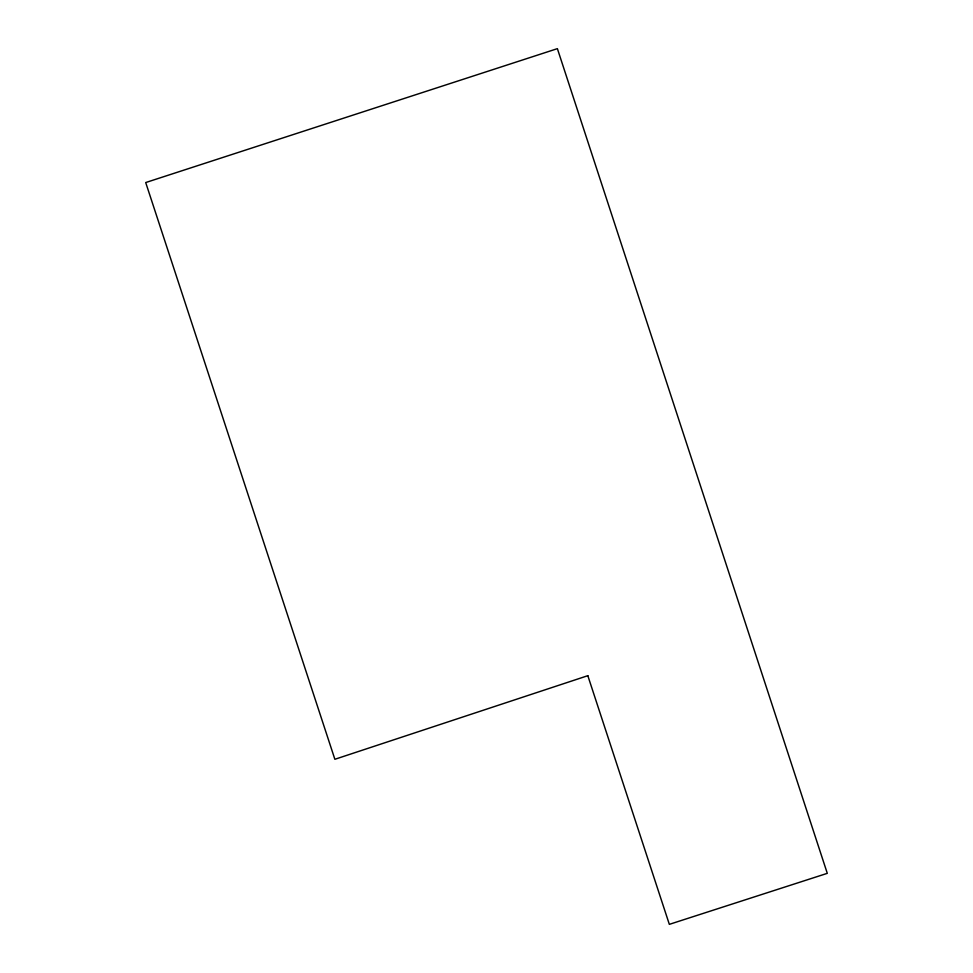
<?xml version="1.0" encoding="UTF-8"?>
<svg xmlns="http://www.w3.org/2000/svg" width="973" height="973" viewBox="0 0 973 973"><rect width="100%" height="100%" fill="white"/><g stroke="black" fill="none" stroke-linecap="round" stroke-linejoin="round"><path stroke-width="1.46" d="M587.826 675.688L334.87 759.281L145.707 182.547L557.383 48.65L827.293 873.34L669.339 924.35L587.826 675.688"/></g></svg>
